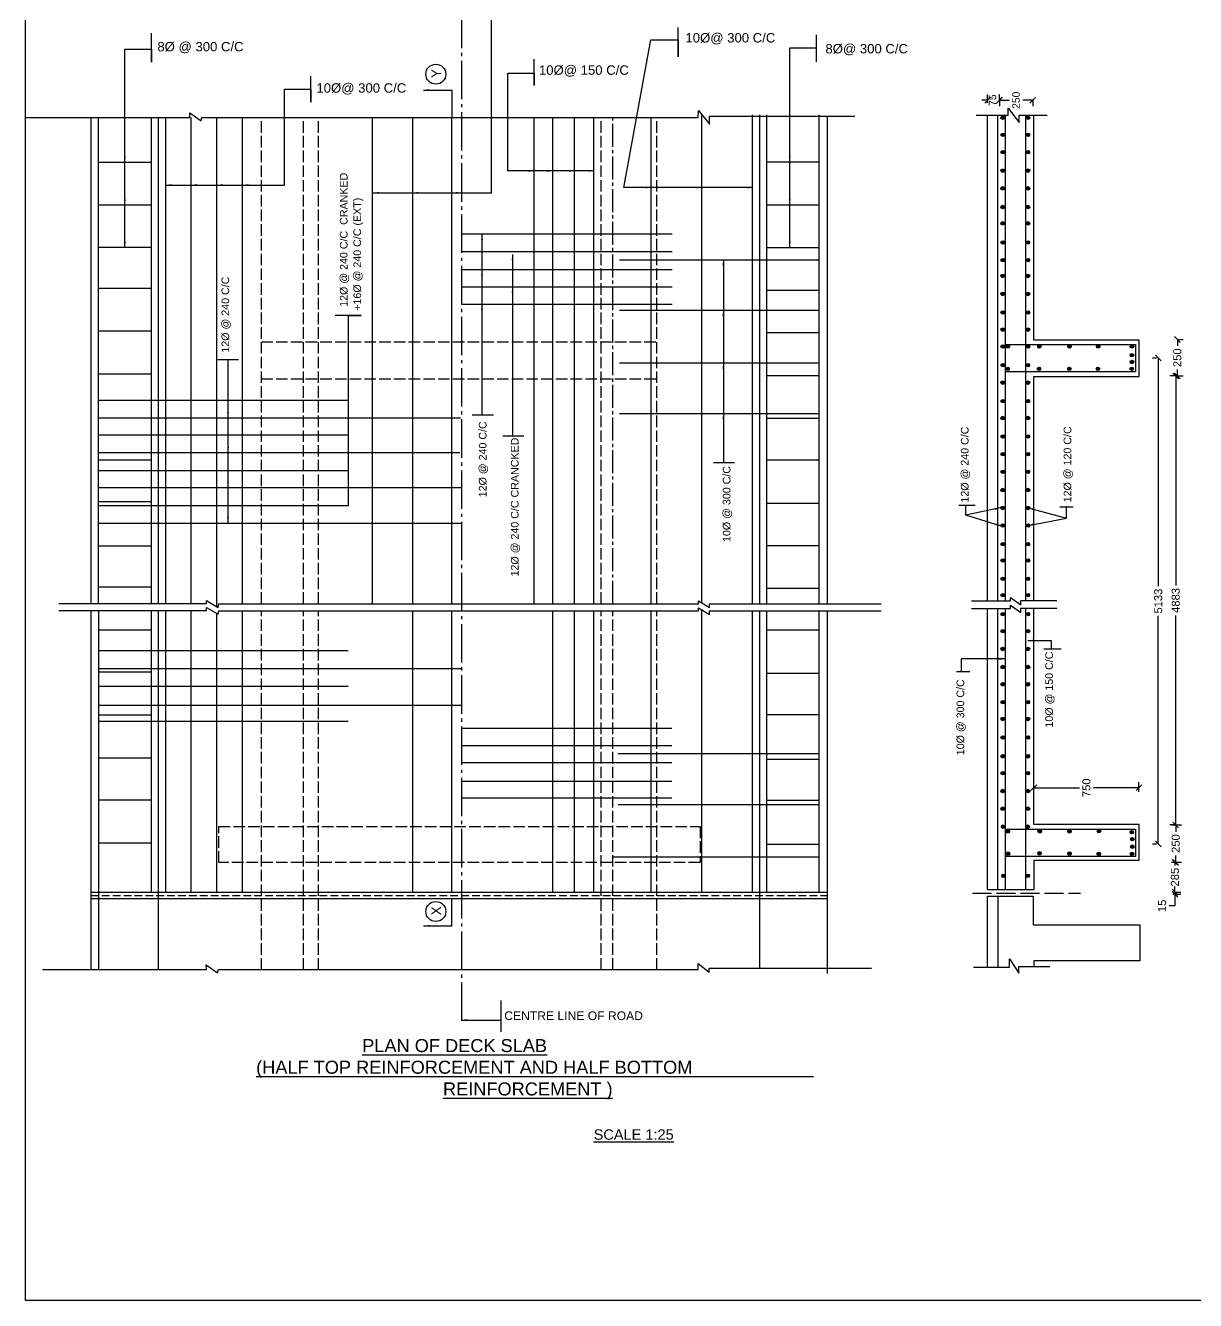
# Model space of a CAD drawing. Header units: inches. Extents: x 20279.4 to 20376.7, y 17527 to 17587.8.
# Drawn here: x 20279.37 to 20315.91, y 17527.23 to 17567.07 of the extents above; entities that cross this region are included whole.
import ezdxf

# ---------------------------------------------------------------- set-up
doc = ezdxf.new("R2010")
doc.units = ezdxf.units.IN
doc.header["$MEASUREMENT"] = 0
doc.linetypes.add('ACAD_ISO02W100', pattern=[15, 12, -3])
doc.linetypes.add('ACAD_ISO04W100', pattern=[30, 24, -3, 0, -3])
for name, color, linetype in [('DIMENSION', 255, 'Continuous'), ('DRAWING', 2, 'Continuous'), ('HATCH', 255, 'Continuous'), ('TEXT', 255, 'Continuous')]:
    doc.layers.add(name, color=color, linetype=linetype)
doc.styles.get("Standard").update_dxf_attribs({"font": 'arial.ttf'})
doc.dimstyles.get("Standard").update_dxf_attribs({"dimtxt": 0.18, "dimasz": 0.18, "dimexe": 0.18, "dimexo": 0.0625, "dimgap": 0.09, "dimtad": 0, "dimtih": 1, "dimtoh": 1, "dimdec": 4, "dimzin": 0, "dimdsep": 46, "dimtxsty": 'Standard', "dimcen": 0.09, "dimadec": 0, "dimazin": 0, "dimtfac": 1, "dimtdec": 4, "dimtofl": 0, "dimtmove": 0, "dimatfit": 3, "dimfxl": 1, "dimtolj": 1, "dimtzin": 0, "dimarcsym": 0})

# ---------------------------------------------------------------- blocks, each defined once
blk = doc.blocks.new('_Oblique')
at = {"color": 0, "linetype": 'ByBlock', "lineweight": -2}
blk.add_line((-0.5, -0.5), (0.5, 0.5), dxfattribs=at)
blk = doc.blocks.new('*D38')
at = {"layer": 'Defpoints', "color": 0, "transparency": 16777216}
for p in [(20309.419, 17564.586), (20309.79, 17564.737), (20309.79, 17564.659)]:
    blk.add_point(p, dxfattribs=at)
at = {"layer": 'HATCH', "color": 0, "lineweight": -2, "transparency": 16777216}
for p, q in [((20309.419, 17564.737), (20309.239, 17564.737)), ((20309.419, 17564.649), (20309.419, 17564.917)), ((20309.79, 17564.721), (20309.79, 17564.917)), ((20309.79, 17564.737), (20309.97, 17564.737))]:
    blk.add_line(p, q, dxfattribs=at)
at = {"layer": 'HATCH', "color": 0, "lineweight": -2, "transparency": 16777216, "xscale": 0.18, "yscale": 0.18, "zscale": 0.18}
blk.add_blockref('_Oblique', (20309.419, 17564.737), dxfattribs=at)
at = {"layer": 'HATCH', "color": 0, "lineweight": -2, "transparency": 16777216, "xscale": 0.18, "yscale": 0.18, "zscale": 0.18, "rotation": 180}
blk.add_blockref('_Oblique', (20309.79, 17564.737), dxfattribs=at)
at = {"layer": 'HATCH', "color": 0, "transparency": 16777216, "insert": (20309.574, 17564.737), "char_height": 0.2308, "attachment_point": 5, "rotation": 90}
blk.add_mtext('\\A1;75', dxfattribs=at)
blk = doc.blocks.new('*D39')
at = {"layer": 'Defpoints', "color": 0, "transparency": 16777216}
for p in [(20309.79, 17564.816), (20310.83, 17564.816), (20310.83, 17564.734)]:
    blk.add_point(p, dxfattribs=at)
at = {"layer": 'HATCH', "color": 0, "lineweight": -2, "transparency": 16777216}
for p, q in [((20309.79, 17564.754), (20309.79, 17564.554)), ((20309.79, 17564.734), (20310.102, 17564.734)), ((20310.83, 17564.734), (20310.518, 17564.734)), ((20310.83, 17564.754), (20310.83, 17564.554))]:
    blk.add_line(p, q, dxfattribs=at)
at = {"layer": 'HATCH', "color": 0, "lineweight": -2, "transparency": 16777216, "xscale": 0.18, "yscale": 0.18, "zscale": 0.18, "rotation": 180}
blk.add_blockref('_Oblique', (20309.79, 17564.734), dxfattribs=at)
at = {"layer": 'HATCH', "color": 0, "lineweight": -2, "transparency": 16777216, "xscale": 0.18, "yscale": 0.18, "zscale": 0.18}
blk.add_blockref('_Oblique', (20310.83, 17564.734), dxfattribs=at)
at = {"layer": 'HATCH', "color": 0, "transparency": 16777216, "insert": (20310.31, 17564.734), "char_height": 0.2308, "attachment_point": 5, "rotation": 90}
blk.add_mtext('\\A1;250', dxfattribs=at)
blk = doc.blocks.new('*D40')
at = {"layer": 'Defpoints', "color": 0, "transparency": 16777216}
for p in [(20314.753, 17556.678), (20314.75, 17541.491), (20314.753, 17541.491)]:
    blk.add_point(p, dxfattribs=at)
at = {"layer": 'DIMENSION', "color": 0, "lineweight": -2, "transparency": 16777216}
for p, q in [((20314.691, 17556.678), (20314.57, 17556.678)), ((20314.75, 17556.678), (20314.75, 17549.548)), ((20314.75, 17541.491), (20314.75, 17548.621)), ((20314.691, 17541.491), (20314.57, 17541.491))]:
    blk.add_line(p, q, dxfattribs=at)
at = {"layer": 'DIMENSION', "color": 0, "lineweight": -2, "transparency": 16777216, "xscale": 0.18, "yscale": 0.18, "zscale": 0.18}
for p, rotation in [((20314.75, 17556.678), 90), ((20314.75, 17541.491), 270)]:
    blk.add_blockref('_Oblique', p, dxfattribs=dict(at, rotation=rotation))
at = {"layer": 'DIMENSION', "color": 0, "transparency": 16777216, "insert": (20314.75, 17549.084), "char_height": 0.25, "attachment_point": 5, "rotation": 90}
blk.add_mtext('\\A1;5133', dxfattribs=at)
blk = doc.blocks.new('*D41')
at = {"layer": 'Defpoints', "color": 0, "transparency": 16777216}
for p in [(20315.367, 17556.121), (20315.295, 17542.09), (20315.367, 17542.09)]:
    blk.add_point(p, dxfattribs=at)
at = {"layer": 'DIMENSION', "color": 0, "lineweight": -2, "transparency": 16777216}
for p, q in [((20315.305, 17556.121), (20315.115, 17556.121)), ((20315.295, 17556.121), (20315.295, 17549.573)), ((20315.295, 17542.09), (20315.295, 17548.637)), ((20315.305, 17542.09), (20315.115, 17542.09))]:
    blk.add_line(p, q, dxfattribs=at)
at = {"layer": 'DIMENSION', "color": 0, "lineweight": -2, "transparency": 16777216, "xscale": 0.18, "yscale": 0.18, "zscale": 0.18}
for p, rotation in [((20315.295, 17556.121), 90), ((20315.295, 17542.09), 270)]:
    blk.add_blockref('_Oblique', p, dxfattribs=dict(at, rotation=rotation))
at = {"layer": 'DIMENSION', "color": 0, "transparency": 16777216, "insert": (20315.295, 17549.105), "char_height": 0.25, "attachment_point": 5, "rotation": 90}
blk.add_mtext('\\A1;4883', dxfattribs=at)
blk = doc.blocks.new('*D42')
at = {"layer": 'Defpoints', "color": 0, "transparency": 16777216}
for p in [(20315.305, 17557.258), (20315.346, 17557.258), (20315.305, 17556.121)]:
    blk.add_point(p, dxfattribs=at)
at = {"layer": 'DIMENSION', "color": 0, "lineweight": -2, "transparency": 16777216}
for p, q in [((20315.346, 17557.258), (20315.346, 17557.057)), ((20315.367, 17557.258), (20315.526, 17557.258)), ((20315.346, 17556.121), (20315.346, 17556.321)), ((20315.367, 17556.121), (20315.526, 17556.121))]:
    blk.add_line(p, q, dxfattribs=at)
at = {"layer": 'DIMENSION', "color": 0, "lineweight": -2, "transparency": 16777216, "xscale": 0.18, "yscale": 0.18, "zscale": 0.18}
for p, rotation in [((20315.346, 17557.258), 90), ((20315.346, 17556.121), 270)]:
    blk.add_blockref('_Oblique', p, dxfattribs=dict(at, rotation=rotation))
at = {"layer": 'DIMENSION', "color": 0, "transparency": 16777216, "insert": (20315.346, 17556.689), "char_height": 0.25, "attachment_point": 5, "rotation": 90}
blk.add_mtext('\\A1;250', dxfattribs=at)
blk = doc.blocks.new('*D43')
at = {"layer": 'Defpoints', "color": 0, "transparency": 16777216}
for p in [(20310.865, 17543.057), (20314.147, 17543.251), (20314.147, 17543.057)]:
    blk.add_point(p, dxfattribs=at)
at = {"layer": 'DIMENSION', "color": 0, "lineweight": -2, "transparency": 16777216}
for p, q in [((20310.865, 17543.12), (20310.865, 17543.431)), ((20314.147, 17543.12), (20314.147, 17543.431)), ((20310.865, 17543.251), (20312.288, 17543.251)), ((20314.147, 17543.251), (20312.723, 17543.251))]:
    blk.add_line(p, q, dxfattribs=at)
at = {"layer": 'DIMENSION', "color": 0, "lineweight": -2, "transparency": 16777216, "xscale": 0.18, "yscale": 0.18, "zscale": 0.18, "rotation": 180}
blk.add_blockref('_Oblique', (20310.865, 17543.251), dxfattribs=at)
at = {"layer": 'DIMENSION', "color": 0, "lineweight": -2, "transparency": 16777216, "xscale": 0.18, "yscale": 0.18, "zscale": 0.18}
blk.add_blockref('_Oblique', (20314.147, 17543.251), dxfattribs=at)
at = {"layer": 'DIMENSION', "color": 0, "transparency": 16777216, "insert": (20312.506, 17543.251), "char_height": 0.25, "attachment_point": 5, "rotation": 90}
blk.add_mtext('\\A1;750', dxfattribs=at)
blk = doc.blocks.new('*D44')
at = {"layer": 'Defpoints', "color": 0, "transparency": 16777216}
for p in [(20315.104, 17542.09), (20315.104, 17540.924), (20315.295, 17540.924)]:
    blk.add_point(p, dxfattribs=at)
at = {"layer": 'DIMENSION', "color": 0, "lineweight": -2, "transparency": 16777216}
for p, q in [((20315.166, 17542.09), (20315.475, 17542.09)), ((20315.295, 17542.09), (20315.295, 17541.875)), ((20315.295, 17540.924), (20315.295, 17541.139)), ((20315.166, 17540.924), (20315.475, 17540.924))]:
    blk.add_line(p, q, dxfattribs=at)
at = {"layer": 'DIMENSION', "color": 0, "lineweight": -2, "transparency": 16777216, "xscale": 0.18, "yscale": 0.18, "zscale": 0.18}
for p, rotation in [((20315.295, 17542.09), 90), ((20315.295, 17540.924), 270)]:
    blk.add_blockref('_Oblique', p, dxfattribs=dict(at, rotation=rotation))
at = {"layer": 'DIMENSION', "color": 0, "transparency": 16777216, "insert": (20315.295, 17541.507), "char_height": 0.25, "attachment_point": 5, "rotation": 90}
blk.add_mtext('\\A1;250', dxfattribs=at)
blk = doc.blocks.new('*D45')
at = {"layer": 'Defpoints', "color": 0, "transparency": 16777216}
for p in [(20315.187, 17540.924), (20315.187, 17539.99), (20315.27, 17539.99)]:
    blk.add_point(p, dxfattribs=at)
at = {"layer": 'DIMENSION', "color": 0, "lineweight": -2, "transparency": 16777216}
for p, q in [((20315.25, 17540.924), (20315.45, 17540.924)), ((20315.27, 17540.924), (20315.27, 17540.826)), ((20315.25, 17539.99), (20315.45, 17539.99)), ((20315.27, 17539.99), (20315.27, 17540.088))]:
    blk.add_line(p, q, dxfattribs=at)
at = {"layer": 'DIMENSION', "color": 0, "lineweight": -2, "transparency": 16777216, "xscale": 0.18, "yscale": 0.18, "zscale": 0.18}
for p, rotation in [((20315.27, 17540.924), 90), ((20315.27, 17539.99), 270)]:
    blk.add_blockref('_Oblique', p, dxfattribs=dict(at, rotation=rotation))
at = {"layer": 'DIMENSION', "color": 0, "transparency": 16777216, "insert": (20315.27, 17540.457), "char_height": 0.25, "attachment_point": 5, "rotation": 90}
blk.add_mtext('\\A1;285', dxfattribs=at)
blk = doc.blocks.new('*D46')
at = {"layer": 'Defpoints', "color": 0, "transparency": 16777216}
for p in [(20315.147, 17539.99), (20315.147, 17539.922), (20315.27, 17539.922)]:
    blk.add_point(p, dxfattribs=at)
at = {"layer": 'DIMENSION', "color": 0, "lineweight": -2, "transparency": 16777216}
for p, q in [((20315.21, 17539.99), (20315.45, 17539.99)), ((20315.21, 17539.922), (20315.45, 17539.922)), ((20315.27, 17539.99), (20315.27, 17540.17)), ((20315.27, 17539.922), (20315.27, 17539.562)), ((20315.27, 17539.562), (20315.09, 17539.562))]:
    blk.add_line(p, q, dxfattribs=at)
at = {"layer": 'DIMENSION', "color": 0, "lineweight": -2, "transparency": 16777216, "xscale": 0.18, "yscale": 0.18, "zscale": 0.18}
for p, rotation in [((20315.27, 17539.99), 270), ((20315.27, 17539.922), 90)]:
    blk.add_blockref('_Oblique', p, dxfattribs=dict(at, rotation=rotation))
at = {"layer": 'DIMENSION', "color": 0, "transparency": 16777216, "insert": (20314.872, 17539.562), "char_height": 0.25, "attachment_point": 5, "rotation": 90}
blk.add_mtext('\\A1;15', dxfattribs=at)

msp = doc.modelspace()

# ---------------------------------------------------------------- hatches: boundary and pattern name
at = {"layer": 'HATCH'}
for points in [[(20309.83779, 17564.18877, 1), (20309.9481, 17564.18877, 1)], [(20310.62696, 17564.18877, 1), (20310.73727, 17564.18877, 1)], [(20309.83779, 17563.6547, 1), (20309.9481, 17563.6547, 1)], [(20310.62696, 17563.6547, 1), (20310.73727, 17563.6547, 1)], [(20309.83779, 17563.113, 1), (20309.9481, 17563.113, 1)], [(20310.62696, 17563.113, 1), (20310.73727, 17563.113, 1)], [(20309.83779, 17562.53559, 1), (20309.9481, 17562.53559, 1)], [(20310.62696, 17562.53559, 1), (20310.73727, 17562.53559, 1)], [(20309.83779, 17561.97952, 1), (20309.9481, 17561.97952, 1)], [(20310.62696, 17561.97952, 1), (20310.73727, 17561.97952, 1)], [(20309.83779, 17561.39623, 1), (20309.9481, 17561.39623, 1)], [(20310.62696, 17561.39623, 1), (20310.73727, 17561.39623, 1)], [(20309.83779, 17560.88619, 1), (20309.9481, 17560.88619, 1)], [(20310.62696, 17560.88619, 1), (20310.73727, 17560.88619, 1)], [(20309.83779, 17560.28981, 1), (20309.9481, 17560.28981, 1)], [(20310.62696, 17560.28981, 1), (20310.73727, 17560.28981, 1)], [(20309.83779, 17559.73631, 1), (20309.9481, 17559.73631, 1)], [(20310.62696, 17559.73631, 1), (20310.73727, 17559.73631, 1)], [(20309.83779, 17559.24279, 1), (20309.9481, 17559.24279, 1)], [(20310.62696, 17559.24279, 1), (20310.73727, 17559.24279, 1)], [(20309.83779, 17558.68059, 1), (20309.9481, 17558.68059, 1)], [(20310.62696, 17558.68059, 1), (20310.73727, 17558.68059, 1)], [(20309.83779, 17558.09966, 1), (20309.9481, 17558.09966, 1)], [(20310.62696, 17558.09966, 1), (20310.73727, 17558.09966, 1)], [(20309.83779, 17557.56651, 1), (20309.9481, 17557.56651, 1)], [(20310.62696, 17557.56651, 1), (20310.73727, 17557.56651, 1)], [(20309.83779, 17557.04101, 1), (20309.9481, 17557.04101, 1)], [(20309.99786, 17557.04101, 1), (20310.10817, 17557.04101, 1)], [(20310.62696, 17557.04101, 1), (20310.73727, 17557.04101, 1)], [(20310.97798, 17557.04101, 1), (20311.08829, 17557.04101, 1)], [(20311.92261, 17557.04101, 1), (20312.03292, 17557.04101, 1)], [(20312.81844, 17557.04101, 1), (20312.92875, 17557.04101, 1)], [(20313.8716, 17557.04101, 1), (20313.98191, 17557.04101, 1)], [(20313.8716, 17556.76951, 1), (20313.98191, 17556.76951, 1)], [(20313.8716, 17556.55762, 1), (20313.98191, 17556.55762, 1)], [(20309.83779, 17556.45724, 1), (20309.9481, 17556.45724, 1)], [(20309.99159, 17556.34084, 1), (20310.10189, 17556.34084, 1)], [(20310.62696, 17556.45724, 1), (20310.73727, 17556.45724, 1)], [(20310.9717, 17556.34084, 1), (20311.08201, 17556.34084, 1)], [(20311.91633, 17556.34084, 1), (20312.02664, 17556.34084, 1)], [(20312.81217, 17556.34084, 1), (20312.92248, 17556.34084, 1)], [(20313.86532, 17556.34084, 1), (20313.97563, 17556.34084, 1)], [(20309.83779, 17555.91014, 1), (20309.9481, 17555.91014, 1)], [(20310.62696, 17555.91014, 1), (20310.73727, 17555.91014, 1)], [(20309.83779, 17555.33306, 1), (20309.9481, 17555.33306, 1)], [(20310.62696, 17555.33306, 1), (20310.73727, 17555.33306, 1)], [(20309.83779, 17554.80366, 1), (20309.9481, 17554.80366, 1)], [(20310.62696, 17554.80366, 1), (20310.73727, 17554.80366, 1)], [(20309.83779, 17554.22516, 1), (20309.9481, 17554.22516, 1)], [(20310.62696, 17554.22516, 1), (20310.73727, 17554.22516, 1)], [(20309.83779, 17553.67588, 1), (20309.9481, 17553.67588, 1)], [(20310.62696, 17553.67588, 1), (20310.73727, 17553.67588, 1)], [(20309.83779, 17553.12144, 1), (20309.9481, 17553.12144, 1)], [(20310.62696, 17553.12144, 1), (20310.73727, 17553.12144, 1)], [(20309.83779, 17552.55268, 1), (20309.9481, 17552.55268, 1)], [(20310.62696, 17552.55268, 1), (20310.73727, 17552.55268, 1)], [(20309.83779, 17551.99462, 1), (20309.9481, 17551.99462, 1)], [(20310.62696, 17551.99462, 1), (20310.73727, 17551.99462, 1)], [(20309.83779, 17551.4468, 1), (20309.9481, 17551.4468, 1)], [(20310.62696, 17551.4468, 1), (20310.73727, 17551.4468, 1)], [(20309.83779, 17550.86426, 1), (20309.9481, 17550.86426, 1)], [(20310.62696, 17550.86426, 1), (20310.73727, 17550.86426, 1)], [(20309.83779, 17550.35158, 1), (20309.9481, 17550.35158, 1)], [(20310.62696, 17550.35158, 1), (20310.73727, 17550.35158, 1)], [(20309.83779, 17549.7797, 1), (20309.9481, 17549.7797, 1)], [(20310.62696, 17549.7797, 1), (20310.73727, 17549.7797, 1)], [(20309.83779, 17549.27061, 1), (20309.9481, 17549.27061, 1)], [(20310.62696, 17549.27061, 1), (20310.73727, 17549.27061, 1)], [(20309.83779, 17548.67442, 1), (20309.9481, 17548.67442, 1)], [(20310.62696, 17548.67442, 1), (20310.73727, 17548.67442, 1)], [(20309.83779, 17548.14344, 1), (20309.9481, 17548.14344, 1)], [(20310.62696, 17548.14344, 1), (20310.73727, 17548.14344, 1)], [(20309.83779, 17547.58948, 1), (20309.9481, 17547.58948, 1)], [(20310.62696, 17547.58948, 1), (20310.73727, 17547.58948, 1)], [(20309.83779, 17547.02338, 1), (20309.9481, 17547.02338, 1)], [(20310.62696, 17547.02338, 1), (20310.73727, 17547.02338, 1)], [(20309.83779, 17546.48575, 1), (20309.9481, 17546.48575, 1)], [(20310.62696, 17546.48575, 1), (20310.73727, 17546.48575, 1)], [(20309.83779, 17545.92501, 1), (20309.9481, 17545.92501, 1)], [(20310.62696, 17545.92501, 1), (20310.73727, 17545.92501, 1)], [(20309.83779, 17545.40166, 1), (20309.9481, 17545.40166, 1)], [(20310.62696, 17545.40166, 1), (20310.73727, 17545.40166, 1)], [(20309.83779, 17544.81997, 1), (20309.9481, 17544.81997, 1)], [(20310.62696, 17544.81997, 1), (20310.73727, 17544.81997, 1)], [(20309.83779, 17544.23604, 1), (20309.9481, 17544.23604, 1)], [(20310.62696, 17544.23604, 1), (20310.73727, 17544.23604, 1)], [(20309.83779, 17543.70569, 1), (20309.9481, 17543.70569, 1)], [(20310.62696, 17543.70569, 1), (20310.73727, 17543.70569, 1)], [(20309.83779, 17543.14757, 1), (20309.9481, 17543.14757, 1)], [(20310.62696, 17543.14757, 1), (20310.73727, 17543.14757, 1)], [(20309.83779, 17542.59718, 1), (20309.9481, 17542.59718, 1)], [(20310.62696, 17542.59718, 1), (20310.73727, 17542.59718, 1)], [(20309.85334, 17542.03447, 1), (20309.96365, 17542.03447, 1)], [(20309.99641, 17541.88337, 1), (20310.10671, 17541.88337, 1)], [(20310.61363, 17542.03447, 1), (20310.72394, 17542.03447, 1)], [(20310.99377, 17541.89153, 1), (20311.10408, 17541.89153, 1)], [(20311.92221, 17541.88775, 1), (20312.03252, 17541.88775, 1)], [(20312.84279, 17541.89554, 1), (20312.9531, 17541.89554, 1)], [(20313.87088, 17541.86202, 1), (20313.98119, 17541.86202, 1)], [(20313.88379, 17541.64601, 1), (20313.9941, 17541.64601, 1)], [(20313.88513, 17541.40961, 1), (20313.99544, 17541.40961, 1)], [(20310.00662, 17541.1916, 1), (20310.11693, 17541.1916, 1)], [(20310.98455, 17541.20401, 1), (20311.09486, 17541.20401, 1)], [(20311.92106, 17541.19459, 1), (20312.03137, 17541.19459, 1)], [(20312.83665, 17541.18719, 1), (20312.94696, 17541.18719, 1)], [(20313.87705, 17541.18159, 1), (20313.98736, 17541.18159, 1)], [(20309.8594, 17540.49847, 1), (20309.96971, 17540.49847, 1)], [(20310.62088, 17540.49847, 1), (20310.73119, 17540.49847, 1)]]:
    msp.add_hatch(color=256, dxfattribs=at).paths.add_polyline_path(points)

# ---------------------------------------------------------------- linework, layer by layer
at = {"layer": 'DIMENSION'}
for points in [[(20298.90584, 17566.61743), (20299.75336, 17566.61743), (20299.75336, 17566.09322), (20299.75336, 17567.01042)], [(20282.47621, 17560.13869), (20282.47621, 17566.32966), (20283.30728, 17566.32966), (20283.30728, 17565.92747), (20283.30728, 17566.83327)], [(20304.0661, 17566.77673), (20304.0661, 17565.93904)], [(20294.43752, 17565.58195), (20295.26156, 17565.58195), (20295.26156, 17565.19363), (20295.26156, 17566.0165)], [(20284.54727, 17562.08377), (20287.4593, 17562.08377), (20287.4593, 17565.07692), (20288.28128, 17565.07692), (20288.28128, 17564.67307), (20288.28128, 17565.49061)], [(20293.32684, 17554.90095), (20293.98682, 17554.90095)], [(20294.28067, 17554.24283), (20294.94065, 17554.24283)], [(20300.85498, 17553.40996), (20301.51253, 17553.40996)], [(20308.51715, 17552.07838), (20309.02793, 17552.07838)], [(20311.6756, 17552.03267), (20312.08934, 17552.03267)], [(20311.17267, 17547.59143), (20311.71483, 17547.59143)], [(20308.44519, 17546.88073), (20308.86894, 17546.88073)], [(20294.21686, 17536.60407), (20294.21686, 17535.62531)]]:
    msp.add_lwpolyline(points, dxfattribs=at)
for centre in [(20292.18639, 17565.5479), (20292.18639, 17539.38545)]:
    msp.add_circle(centre, 0.31207, dxfattribs=at)
at = {"layer": 'DRAWING'}
msp.add_lwpolyline([(20376.71507, 17527.22917), (20279.37208, 17527.22917), (20279.37208, 17587.76761), (20376.71507, 17587.76761)], close=True, dxfattribs=at)
at = {"layer": 'DRAWING', "linetype": 'ACAD_ISO04W100', "ltscale": 0.05}
msp.add_lwpolyline([(20292.99076, 17567.56427), (20292.99076, 17535.85238)], dxfattribs=at)
at = {"layer": 'DRAWING'}
for points in [[(20279.38363, 17564.19065), (20284.50461, 17564.19065), (20284.5002, 17564.33636), (20284.85341, 17564.09387), (20284.8799, 17564.19086), (20300.37919, 17564.19086), (20300.38824, 17564.41286), (20300.73936, 17563.98302), (20300.73936, 17564.23376), (20305.27365, 17564.23376)], [(20281.41775, 17549.0065), (20281.41775, 17564.19065)], [(20281.64942, 17549.0065), (20281.64942, 17564.19065)], [(20283.30301, 17549.0065), (20283.30301, 17564.19065)], [(20283.52507, 17549.0065), (20283.52507, 17564.19065)], [(20283.75466, 17549.0065), (20283.75466, 17564.19065)], [(20284.55, 17549.0065), (20284.55, 17564.19065)], [(20285.3517, 17548.91016), (20285.3517, 17564.19065)], [(20286.1534, 17548.99889), (20286.1534, 17564.19065)], [(20304.42021, 17548.99354), (20304.42021, 17564.22493)], [(20309.06396, 17564.26784), (20310.06233, 17564.26784), (20310.06233, 17564.48571), (20310.40695, 17564.03576), (20310.40695, 17564.26784), (20311.28431, 17564.26784)], [(20309.41857, 17549.08853), (20309.41857, 17564.24718)], [(20309.72844, 17564.26784), (20309.72844, 17549.08853)], [(20309.97276, 17564.26784), (20309.97276, 17549.08853)], [(20310.60581, 17564.26784), (20310.60581, 17549.10414)], [(20310.86106, 17549.10414), (20310.86106, 17556.10674), (20314.15274, 17556.10674), (20314.15274, 17557.23588), (20310.86106, 17557.23588), (20310.86106, 17564.27185)], [(20281.64942, 17562.80346), (20283.30301, 17562.80346)], [(20281.64942, 17561.46794), (20283.30301, 17561.46794)], [(20281.64942, 17560.13869), (20283.30301, 17560.13869)], [(20281.64942, 17558.86686), (20283.30301, 17558.86686)], [(20289.45731, 17552.07244), (20289.45731, 17558.00563), (20289.85773, 17558.00563), (20289.04189, 17558.00563)], [(20281.64942, 17557.52445), (20283.30301, 17557.52445)], [(20309.97276, 17557.10577), (20314.04159, 17557.10577), (20314.04159, 17556.25006), (20309.97276, 17556.25006)], [(20285.37922, 17556.62911), (20286.02174, 17556.62911)], [(20281.64942, 17556.18529), (20283.30301, 17556.18529)], [(20281.64942, 17555.35786), (20289.45731, 17555.35786)], [(20281.64942, 17554.80823), (20289.45731, 17554.80823)], [(20289.45731, 17554.80823), (20292.95532, 17554.80823)], [(20281.64942, 17554.28381), (20289.45731, 17554.28381)], [(20281.64942, 17553.72853), (20289.45731, 17553.72853)], [(20281.64942, 17553.49497), (20283.30301, 17553.49497)], [(20289.45731, 17553.72853), (20292.93271, 17553.72853)], [(20281.64942, 17553.16745), (20289.45731, 17553.16745)], [(20281.64942, 17552.63042), (20289.45731, 17552.63042)], [(20289.45731, 17552.63042), (20292.99076, 17552.63042)], [(20281.64942, 17552.19775), (20283.30301, 17552.19775)], [(20281.64942, 17552.07244), (20289.45731, 17552.07244)], [(20281.64942, 17551.52228), (20292.99076, 17551.52228)], [(20281.64942, 17550.81511), (20283.30301, 17550.81511)], [(20281.64942, 17549.52534), (20283.30301, 17549.52534)], [(20280.41502, 17549.0065), (20285.02963, 17549.0065), (20285.02963, 17549.10407), (20285.38776, 17548.88844), (20285.4141, 17548.99889), (20300.39153, 17548.99889), (20300.39153, 17549.09116), (20300.73043, 17548.87965), (20300.73043, 17548.99354), (20306.09834, 17548.99354)], [(20308.91952, 17549.08853), (20310.1338, 17549.08853), (20310.13165, 17549.20053), (20310.45661, 17548.97058), (20310.46196, 17549.10414), (20311.58092, 17549.10414)], [(20280.41502, 17548.78869), (20285.02963, 17548.78869), (20285.02963, 17548.88627)], [(20281.41775, 17537.56958), (20281.41775, 17548.79028)], [(20281.65195, 17548.78869), (20281.65195, 17537.56958)], [(20283.30301, 17539.98809), (20283.30301, 17548.78869)], [(20283.52507, 17537.56958), (20283.52507, 17548.78869)], [(20283.75466, 17539.98809), (20283.75466, 17548.78869)], [(20284.55, 17539.98809), (20284.55, 17548.78869)], [(20285.02963, 17548.88627), (20285.38776, 17548.67064)], [(20285.3517, 17539.98809), (20285.3517, 17548.69236)], [(20285.38776, 17548.67064), (20285.4141, 17548.78108), (20300.39153, 17548.78108), (20300.39153, 17548.87335), (20300.73043, 17548.66184), (20300.73043, 17548.77573), (20306.09834, 17548.77573)], [(20286.1534, 17539.98809), (20286.1534, 17548.78108)], [(20304.42021, 17537.44892), (20304.42021, 17548.77573)], [(20308.91952, 17548.84908), (20310.1338, 17548.84908), (20310.13165, 17548.96107), (20310.45661, 17548.73113), (20310.46196, 17548.86468), (20311.58092, 17548.86468)], [(20309.41857, 17540.06898), (20310.87121, 17540.06898), (20310.87121, 17540.99285), (20314.15274, 17540.99285), (20314.15274, 17542.1004), (20310.86106, 17542.1004), (20310.86106, 17548.86468)], [(20309.41857, 17540.06898), (20309.41857, 17548.84908)], [(20309.72844, 17548.84908), (20309.72844, 17540.06898)], [(20309.97276, 17548.84908), (20309.97276, 17540.06898)], [(20310.60581, 17548.86468), (20310.60581, 17540.06898)], [(20281.64942, 17548.18782), (20283.30301, 17548.18782)], [(20281.64942, 17547.54114), (20289.45204, 17547.54114)], [(20281.65195, 17546.97899), (20292.99076, 17546.97899)], [(20281.65195, 17546.87318), (20283.30301, 17546.87318)], [(20281.64942, 17546.42302), (20289.45204, 17546.42302)], [(20281.65195, 17545.83144), (20292.99076, 17545.83144)], [(20281.65195, 17545.52585), (20283.30301, 17545.52585)], [(20281.64942, 17545.33093), (20289.45204, 17545.33093)], [(20292.99076, 17545.10945), (20299.55594, 17545.10945)], [(20292.99076, 17544.56672), (20299.55594, 17544.56672)], [(20281.65195, 17544.18987), (20283.30301, 17544.18987)], [(20292.99076, 17544.04326), (20299.55594, 17544.04326)], [(20292.99076, 17543.45395), (20299.55594, 17543.45395)], [(20281.65195, 17542.87521), (20283.30301, 17542.87521)], [(20292.99076, 17542.93661), (20299.55594, 17542.93661)], [(20309.97276, 17541.95829), (20314.03748, 17541.95829), (20314.03748, 17541.10407), (20309.97276, 17541.10407)], [(20281.65195, 17541.53509), (20283.30301, 17541.53509)], [(20281.41775, 17539.98809), (20304.42021, 17539.98809)], [(20309.41708, 17537.64639), (20309.41708, 17539.86869), (20310.84737, 17539.86869), (20310.84737, 17538.96442), (20314.17338, 17538.96442), (20314.17338, 17537.84117), (20310.86591, 17537.84117), (20310.86591, 17537.66655)], [(20309.74926, 17537.64639), (20309.74926, 17539.86869)], [(20281.41775, 17539.78594), (20304.42021, 17539.78594)], [(20308.98376, 17537.64639), (20310.10412, 17537.64639), (20310.10412, 17537.90271), (20310.39784, 17537.45526), (20310.39784, 17537.66655), (20311.36653, 17537.66655)], [(20279.89951, 17537.56958), (20285.0205, 17537.56958), (20285.01608, 17537.71529), (20285.3693, 17537.4728), (20285.39579, 17537.56979), (20300.37955, 17537.56979), (20300.37955, 17537.75765), (20300.72554, 17537.48464), (20300.72554, 17537.61269), (20305.78954, 17537.61269)]]:
    msp.add_lwpolyline(points, dxfattribs=at)
at = {"layer": 'DRAWING', "linetype": 'ACAD_ISO02W100', "ltscale": 0.03}
for points in [[(20286.738, 17548.99889), (20286.738, 17564.19065)], [(20288.05173, 17548.99889), (20288.05173, 17564.19065)], [(20288.52423, 17548.99889), (20288.52423, 17564.19065)], [(20297.35251, 17548.99889), (20297.35251, 17564.19065)], [(20299.09035, 17548.99889), (20299.09035, 17564.19065)], [(20286.738, 17557.18404), (20299.09035, 17557.18404)], [(20286.738, 17556.02589), (20299.09035, 17556.02589)], [(20286.738, 17537.56979), (20286.738, 17548.78108)], [(20288.05173, 17537.56979), (20288.05173, 17548.78108)], [(20288.52423, 17537.56979), (20288.52423, 17548.78108)], [(20297.35251, 17537.56979), (20297.35251, 17548.78108)], [(20297.71202, 17537.56979), (20297.71202, 17548.78108)], [(20299.09035, 17537.56979), (20299.09035, 17548.78108)]]:
    msp.add_lwpolyline(points, dxfattribs=at)
at = {"layer": 'DRAWING', "ltscale": 0.03}
for points in [[(20290.21403, 17549.0065), (20290.21403, 17564.19065)], [(20291.46854, 17548.99889), (20291.46854, 17564.19065)], [(20292.69168, 17548.99889), (20292.69168, 17564.19065)], [(20295.25543, 17549.0065), (20295.25543, 17564.19065)], [(20295.84462, 17548.99889), (20295.84462, 17564.19065)], [(20296.51329, 17548.99889), (20296.51329, 17564.19065)], [(20297.12242, 17548.99889), (20297.12242, 17564.19065)], [(20298.91571, 17548.99889), (20298.91571, 17564.19065)], [(20300.49909, 17549.02403), (20300.49909, 17564.27716)], [(20302.07833, 17548.99354), (20302.07833, 17564.27716)], [(20302.30164, 17548.99354), (20302.30164, 17564.27716)], [(20302.52496, 17548.99354), (20302.52496, 17564.27716)], [(20304.15645, 17548.99354), (20304.15645, 17564.27716)], [(20302.52496, 17562.80696), (20304.15645, 17562.80696)], [(20302.52496, 17561.46439), (20304.15645, 17561.46439)], [(20292.99076, 17560.55776), (20299.56394, 17560.55776)], [(20292.99076, 17560.0054), (20299.56394, 17560.0054)], [(20302.52496, 17560.13733), (20304.15645, 17560.13733)], [(20292.99076, 17559.44375), (20299.56394, 17559.44375)], [(20297.92355, 17559.74413), (20304.15645, 17559.74413)], [(20292.99076, 17558.90717), (20299.56394, 17558.90717)], [(20302.52496, 17558.79804), (20304.15645, 17558.79804)], [(20292.99076, 17558.36184), (20299.56394, 17558.36184)], [(20297.92355, 17558.17525), (20304.15645, 17558.17525)], [(20302.52496, 17557.47647), (20304.15645, 17557.47647)], [(20297.92355, 17556.53063), (20304.15645, 17556.53063)], [(20302.52496, 17556.13128), (20304.15645, 17556.13128)], [(20297.92355, 17554.95093), (20304.15645, 17554.95093)], [(20302.52496, 17554.79488), (20304.15645, 17554.79488)], [(20302.52496, 17553.49386), (20304.15645, 17553.49386)], [(20302.52496, 17552.14148), (20304.15645, 17552.14148)], [(20302.52496, 17550.81679), (20304.15645, 17550.81679)], [(20302.52496, 17549.49195), (20304.15645, 17549.49195)], [(20291.46854, 17539.98809), (20291.46854, 17548.78108)], [(20292.69168, 17539.98809), (20292.69168, 17548.78108)], [(20295.84462, 17539.98809), (20295.84462, 17548.78108)], [(20296.51329, 17539.98809), (20296.51329, 17548.78108)], [(20297.12242, 17539.98809), (20297.12242, 17548.78108)], [(20298.91571, 17539.98809), (20298.91571, 17548.78108)], [(20300.49909, 17539.98809), (20300.49909, 17548.80623)], [(20302.07833, 17539.98809), (20302.07833, 17548.77573)], [(20302.30164, 17537.61269), (20302.30164, 17548.77573)], [(20302.52496, 17539.98809), (20302.52496, 17548.77573)], [(20304.15645, 17539.98809), (20304.15645, 17548.77573)], [(20302.52496, 17548.18233), (20304.15645, 17548.18233)], [(20302.52496, 17546.82951), (20304.15645, 17546.82951)], [(20302.52496, 17545.5394), (20304.15645, 17545.5394)], [(20297.88226, 17544.32466), (20304.15645, 17544.32466)], [(20302.52496, 17544.14933), (20304.15645, 17544.14933)], [(20297.88226, 17542.73084), (20304.15645, 17542.73084)], [(20302.52496, 17542.86094), (20304.15645, 17542.86094)], [(20302.52496, 17541.4836), (20304.15645, 17541.4836)], [(20297.71202, 17541.08812), (20304.15645, 17541.08812)]]:
    msp.add_lwpolyline(points, dxfattribs=at)
at = {"layer": 'DRAWING', "linetype": 'ACAD_ISO04W100', "ltscale": 0.03}
msp.add_lwpolyline([(20297.71202, 17548.99889), (20297.71202, 17564.19065)], dxfattribs=at)
at = {"layer": 'DRAWING', "linetype": 'ACAD_ISO02W100', "ltscale": 0.03}
msp.add_lwpolyline([(20285.40799, 17542.03792), (20300.43897, 17542.03792), (20300.43897, 17540.91475), (20285.40799, 17540.91475)], close=True, dxfattribs=at)
at = {"layer": 'DRAWING', "linetype": 'ACAD_ISO02W100', "ltscale": 0.02}
msp.add_lwpolyline([(20281.41775, 17539.88022), (20304.42021, 17539.88022)], dxfattribs=at)
at = {"layer": 'DRAWING', "linetype": 'ACAD_ISO02W100', "ltscale": 0.05}
msp.add_lwpolyline([(20308.94448, 17539.95459), (20312.32245, 17539.95459)], dxfattribs=at)
at = {"layer": 'DRAWING'}
for centre in [(20309.89294, 17564.18877), (20310.68212, 17564.18877), (20309.89294, 17563.6547), (20310.68212, 17563.6547), (20309.89294, 17563.113), (20310.68212, 17563.113), (20309.89294, 17562.53559), (20310.68212, 17562.53559), (20309.89294, 17561.97952), (20310.68212, 17561.97952), (20309.89294, 17561.39623), (20310.68212, 17561.39623), (20309.89294, 17560.88619), (20310.68212, 17560.88619), (20309.89294, 17560.28981), (20310.68212, 17560.28981), (20309.89294, 17559.73631), (20310.68212, 17559.73631), (20309.89294, 17559.24279), (20310.68212, 17559.24279), (20309.89294, 17558.68059), (20310.68212, 17558.68059), (20309.89294, 17558.09966), (20310.68212, 17558.09966), (20309.89294, 17557.56651), (20310.68212, 17557.56651), (20309.89294, 17557.04101), (20310.05301, 17557.04101), (20310.68212, 17557.04101), (20311.03313, 17557.04101), (20311.97776, 17557.04101), (20312.8736, 17557.04101), (20313.92675, 17557.04101), (20313.92675, 17556.76951), (20313.92675, 17556.55762), (20309.89294, 17556.45724), (20310.04674, 17556.34084), (20310.68212, 17556.45724), (20311.02686, 17556.34084), (20311.97149, 17556.34084), (20312.86732, 17556.34084), (20313.92048, 17556.34084), (20309.89294, 17555.91014), (20310.68212, 17555.91014), (20309.89294, 17555.33306), (20310.68212, 17555.33306), (20309.89294, 17554.80366), (20310.68212, 17554.80366), (20309.89294, 17554.22516), (20310.68212, 17554.22516), (20309.89294, 17553.67588), (20310.68212, 17553.67588), (20309.89294, 17553.12144), (20310.68212, 17553.12144), (20309.89294, 17552.55268), (20310.68212, 17552.55268), (20309.89294, 17551.99462), (20310.68212, 17551.99462), (20309.89294, 17551.4468), (20310.68212, 17551.4468), (20309.89294, 17550.86426), (20310.68212, 17550.86426), (20309.89294, 17550.35158), (20310.68212, 17550.35158), (20309.89294, 17549.7797), (20310.68212, 17549.7797), (20309.89294, 17549.27061), (20310.68212, 17549.27061), (20309.89294, 17548.67442), (20310.68212, 17548.67442), (20309.89294, 17548.14344), (20310.68212, 17548.14344), (20309.89294, 17547.58948), (20310.68212, 17547.58948), (20309.89294, 17547.02338), (20310.68212, 17547.02338), (20309.89294, 17546.48575), (20310.68212, 17546.48575), (20309.89294, 17545.92501), (20310.68212, 17545.92501), (20309.89294, 17545.40166), (20310.68212, 17545.40166), (20309.89294, 17544.81997), (20310.68212, 17544.81997), (20309.89294, 17544.23604), (20310.68212, 17544.23604), (20309.89294, 17543.70569), (20310.68212, 17543.70569), (20309.89294, 17543.14757), (20310.68212, 17543.14757), (20309.89294, 17542.59718), (20310.68212, 17542.59718), (20309.90849, 17542.03447), (20310.05156, 17541.88337), (20310.66878, 17542.03447), (20311.04893, 17541.89153), (20311.97737, 17541.88775), (20312.89795, 17541.89554), (20313.92604, 17541.86202), (20313.93895, 17541.64601), (20313.94029, 17541.40961), (20310.06178, 17541.1916), (20311.0397, 17541.20401), (20311.97622, 17541.19459), (20312.8918, 17541.18719), (20313.93221, 17541.18159), (20309.91455, 17540.49847), (20310.67604, 17540.49847)]:
    msp.add_circle(centre, 0.05515, dxfattribs=at)

# ---------------------------------------------------------------- texts
at = {"layer": 'TEXT', "attachment_point": 1}
for s, insert, char_height, width in [('{\\fArial|b0|i0|c0|p32;8Ø @ 300 C/C }', (20283.49033, 17566.55525), 0.29325, 4.9532726), ('10{\\fArial|b0|i0|c0|p32;Ø@ 300 C/C }', (20299.98311, 17566.83206), 0.29325, 4.9532726), ('{\\fArial|b0|i0|c0|p32;8Ø@ 300 C/C }', (20304.35467, 17566.49133), 0.29325, 4.9532726), ('10{\\fArial|b0|i0|c0|p32;Ø@ 150 C/C}', (20295.4078, 17565.82316), 0.29325, 4.9532726), ('10{\\fArial|b0|i0|c0|p32;Ø@ 300 C/C }', (20288.45759, 17565.26446), 0.29325, 4.9532726), ('{\\fArial|b0|i0|c0|p32;CENTRE LINE OF ROAD}', (20294.32434, 17536.26277), 0.2709375, 8.2967083), ('{\\fArial|b0|i0|c0|p32;                    \\L PLAN OF DECK SLAB\\P(HALF TOP REINFORCEMENT AND HALF BOTTOM                                                               REINFORCEMENT )}', (20286.575, 17535.39835), 0.40640625, 17.5474469), ('{\\fArial|b0|i0|c0|p32;\\LSCALE 1:25}', (20297.11609, 17532.57825), 0.325125, 9.95605)]:
    msp.add_mtext(s, dxfattribs=dict(at, insert=insert, char_height=char_height, width=width))
at = {"layer": 'TEXT', "attachment_point": 1, "rotation": 90}
for s, insert, char_height, width in [('Y', (20292.04826, 17565.42921), 0.3, 1.8890557), ('{\\fArial|b0|i0|c0|p32;12Ø @ 240 C/C  CRANKED}', (20289.19132, 17558.27978), 0.238425, 7.3011033), ('{\\fArial|b0|i0|c0|p32;+16Ø @ 240 C/C (EXT)  }', (20289.61307, 17558.15636), 0.238425, 7.3011033), ('{\\fArial|b0|i0|c0|p32;12Ø @ 240 C/C }', (20285.49401, 17556.84808), 0.238425, 7.3011033), ('{\\fArial|b0|i0|c0|p32;12Ø @ 240 C/C }', (20293.53132, 17552.32812), 0.238425, 7.3011033), ('{\\fArial|b0|i0|c0|p32;12Ø @ 240 C/C CRANCKED}', (20294.5323, 17549.85514), 0.238425, 7.3011033), ('{\\fArial|b0|i0|c0|p32;12Ø @ 240 C/C }', (20308.58612, 17552.16195), 0.238425, 7.3011033), ('{\\fArial|b0|i0|c0|p32;12Ø @ 120 C/C  }', (20311.7953, 17552.16958), 0.238425, 7.3011033), ('{\\fArial|b0|i0|c0|p32;10Ø @ 300 C/C  }', (20301.14958, 17550.9313), 0.238425, 7.3011033), ('{\\fArial|b0|i0|c0|p32;10Ø @ 150 C/C }', (20311.22273, 17545.13225), 0.238425, 7.3011033), ('{\\fArial|b0|i0|c0|p32;10Ø @ 300 C/C  }', (20308.45023, 17544.26728), 0.238425, 7.3011033), ('X', (20292.04826, 17539.26676), 0.3, 1.8890557)]:
    msp.add_mtext(s, dxfattribs=dict(at, insert=insert, char_height=char_height, width=width))

# ---------------------------------------------------------------- dimensions: what is measured, and where the dimension line sits
at = {"layer": 'DIMENSION'}
for base, p1, p2, text, picture, middle in [((20315.34595, 17557.25789), (20315.30473, 17556.12057), (20315.30473, 17557.25789), '250', '*D42', (20315.34595, 17556.68923)), ((20314.75016, 17541.491), (20314.75323, 17556.67762), (20314.75323, 17541.491), '5133', '*D40', (20314.75016, 17549.08431)), ((20315.29494, 17542.08974), (20315.36723, 17556.12057), (20315.36723, 17542.08974), '4883', '*D41', (20315.29494, 17549.10516)), ((20315.29494, 17540.92371), (20315.10385, 17542.08974), (20315.10385, 17540.92371), '250', '*D44', (20315.29494, 17541.50672)), ((20315.26984, 17539.99028), (20315.18723, 17540.92371), (20315.18723, 17539.99028), '285', '*D45', (20315.26984, 17540.457)), ((20315.26984, 17539.92188), (20315.14731, 17539.99028), (20315.14731, 17539.92188), '15', '*D46', (20314.87219, 17539.56188))]:
    dim = msp.add_linear_dim(base=base, p1=p1, p2=p2, angle=90, text=text, dimstyle='Standard', override={"dimtxt": 0.25, "dimblk1": 'Oblique', "dimblk2": 'Oblique', "dimsah": 1}, dxfattribs=at)
    dim.commit()
    dim.dimension.update_dxf_attribs({"geometry": picture, "text_midpoint": middle, "text_rotation": 90})
dim = msp.add_linear_dim(base=(20314.14673, 17543.2506), p1=(20310.86466, 17543.05738), p2=(20314.14673, 17543.05738), text='750', dimstyle='Standard', override={"dimtxt": 0.25, "dimblk1": 'Oblique', "dimblk2": 'Oblique', "dimsah": 1}, dxfattribs=at)
dim.commit()
dim.dimension.update_dxf_attribs({"geometry": '*D43', "text_midpoint": (20312.50569, 17543.2506), "text_rotation": 90})
at = {"layer": 'HATCH'}
dim = msp.add_linear_dim(base=(20310.8299, 17564.73382), p1=(20309.78984, 17564.81648), p2=(20310.8299, 17564.81648), text='250', dimstyle='Standard', override={"dimtxt": 0.230769, "dimblk1": 'Oblique', "dimblk2": 'Oblique', "dimsah": 1}, dxfattribs=at)
dim.commit()
dim.dimension.update_dxf_attribs({"geometry": '*D39', "text_midpoint": (20310.30987, 17564.73382), "text_rotation": 90})
dim = msp.add_linear_dim(base=(20309.78984, 17564.73668), p1=(20309.41857, 17564.58617), p2=(20309.78984, 17564.65898), text='75', dimstyle='Standard', override={"dimtxt": 0.230769, "dimblk1": 'Oblique', "dimblk2": 'Oblique', "dimsah": 1}, dxfattribs=at)
dim.commit()
dim.dimension.update_dxf_attribs({"geometry": '*D38', "text_midpoint": (20309.5735, 17564.73668), "dimtype": 160, "text_rotation": 90})

# ---------------------------------------------------------------- leaders
at = {"layer": 'DIMENSION'}
for points in [[(20290.22405, 17561.84119), (20293.92062, 17561.84119), (20293.92062, 17567.51852)], [(20302.08213, 17562.00804), (20298.0564, 17562.00804), (20298.90584, 17566.61743)], [(20303.24069, 17560.13314), (20303.24069, 17566.3683), (20304.05358, 17566.3683)], [(20297.12663, 17562.52668), (20294.43752, 17562.52668), (20294.43752, 17565.58195)], [(20291.80251, 17565.05053), (20292.69168, 17565.05053), (20292.69168, 17564.19949)], [(20282.47621, 17562.80346), (20282.47621, 17563.60724)], [(20295.25465, 17562.52479), (20294.65875, 17562.52479)], [(20295.84385, 17562.52574), (20295.24794, 17562.52574)], [(20296.51251, 17562.52574), (20295.91661, 17562.52574)], [(20282.47621, 17561.46794), (20282.47621, 17562.27173)], [(20283.75627, 17562.08377), (20284.54727, 17562.08377)], [(20284.54727, 17562.08377), (20285.14318, 17562.08377)], [(20285.34897, 17562.08377), (20285.94488, 17562.08377)], [(20286.15067, 17562.08377), (20286.74658, 17562.08377)], [(20291.46581, 17561.84119), (20292.06172, 17561.84119)], [(20292.68895, 17561.84119), (20293.28486, 17561.84119)], [(20282.47621, 17560.13869), (20282.47621, 17560.94248)], [(20293.62857, 17560.55776), (20293.62857, 17554.90095)], [(20294.58155, 17559.91134), (20294.58155, 17554.25454)], [(20293.62857, 17559.44375), (20293.62857, 17559.04867)], [(20301.16727, 17559.74413), (20301.16727, 17553.41525)], [(20294.58141, 17558.90306), (20294.58141, 17558.50798)], [(20293.62857, 17558.36184), (20293.62857, 17557.96676)], [(20301.16727, 17558.17525), (20301.16727, 17557.78017)], [(20285.69928, 17554.80823), (20285.69928, 17556.62911)], [(20301.16727, 17556.53063), (20301.16727, 17556.13555)], [(20285.69928, 17551.52729), (20285.69928, 17555.36027)], [(20301.16727, 17554.95093), (20301.16727, 17554.55585)], [(20285.69928, 17553.72853), (20285.69928, 17554.54189)], [(20285.69928, 17552.63042), (20285.69928, 17553.44378)], [(20309.8465, 17551.42796), (20308.73551, 17551.76709), (20308.73551, 17552.0826)], [(20309.81747, 17551.99711), (20308.73551, 17551.76709)], [(20310.68212, 17551.4468), (20311.88919, 17551.67865), (20311.88919, 17552.04592)], [(20310.68212, 17551.99462), (20311.88919, 17551.67865)], [(20310.67941, 17547.85), (20311.40501, 17547.85), (20311.40501, 17547.61267)], [(20309.97081, 17547.27622), (20308.59145, 17547.27622), (20308.59145, 17546.8897)], [(20291.80251, 17538.93387), (20292.69168, 17538.93387), (20292.69168, 17539.78492)], [(20292.98338, 17535.99294), (20294.19774, 17535.99294)]]:
    msp.add_leader(points, dimstyle='Standard', override={"dimgap": 0.09, "dimtad": 0}, dxfattribs=at)
for points in [[(20303.24069, 17562.80696), (20303.24069, 17563.50029)], [(20303.24069, 17561.46439), (20303.24069, 17562.15772)], [(20298.9164, 17562.00804), (20298.22307, 17562.00804)], [(20300.50114, 17562.00804), (20299.80781, 17562.00804)]]:
    msp.add_leader(points, dimstyle='Standard', dxfattribs=at)

doc.saveas('drawing.dxf')
